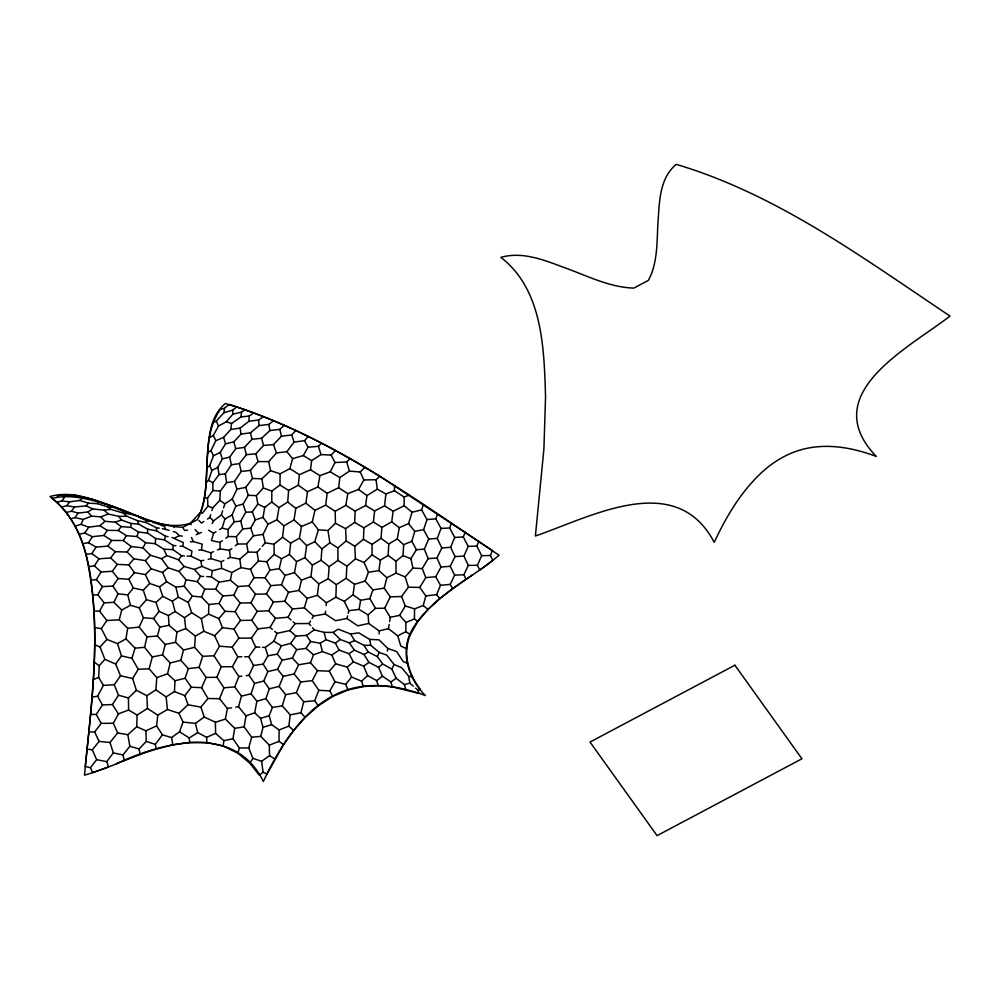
<?xml version="1.0" encoding="UTF-8"?>
<svg xmlns="http://www.w3.org/2000/svg" width="1000" height="1000" viewBox="0 0 1000 1000"><rect width="100%" height="100%" fill="white"/><g stroke="black" fill="none" stroke-linecap="round" stroke-linejoin="round"><path stroke-width="1.5" d="M262.188 546.362L265.262 542.825L263.062 534.4L268.05 524.188L263.05 517.362L264.725 507.375L271.762 502.025L271.8 491.087L279.988 485.05L280.125 473.812L289.862 468.625L292.575 458.663L286.9 451.65L276.475 452.962L268.725 461.6L258.025 461.613L250.4 470.363L241.2 471.5L234.462 481.438L226.6 482.638L220.338 491.062L219.85 500.288L212.738 507.863L211.912 510.6M326.138 605.6L326.413 602.8L335.875 597.238L336.312 584.663L346.163 578.275L346.875 566.163L355.425 558.913L364.075 562.438L372.038 554.812L372.062 544.4L381.012 538.325L381.925 527.4L391.712 521.838L393.125 511.275L404.15 505.737L404.15 497.075L394.462 490.737L385.9 493.95L377.312 489.162L376.025 479.712L379.8 476.25L492.375 550.525L490.412 555.487L492.812 560.337L479.7 570.037L477.425 565.3L481.662 555.688L476.838 546.075L478.825 541.2M379.8 476.25C332.463 447.025 282.325 421.4 229.275 404.438L224.475 408.188L220.125 409.613C199.587 440.075 212.638 479.288 200.4 512.438L190.225 523.4C161.912 531.65 135.338 513.125 109.062 505.087C90.538 499.775 71.275 493.575 52.125 498.4C69.625 512.413 80.588 532.888 85.887 554.425L91.788 553.587L98.987 558.812L110.7 557.962L117.35 564.375L128.775 564.913L134.45 572.612L145.363 574.612L149.662 583.45L159.55 586.838L162.725 596.325L172.375 601.225L175.087 611.5L184.513 617.762L185.738 628.538L195.375 636.087L194.562 647.312L202.638 656.3L214 655.788L221.238 666.712L232.375 666.737L238.863 676.488L234.75 686.938L241.475 696.125L238.525 706.712L245.963 715.9L244.15 726.875L251.688 737.237L260.738 736.375L269.275 745.125L269.575 755.588L261.637 761.3L263.075 772.262L267.025 773.988L283.625 744.538L279.025 741.388L279.113 729.938L271.613 724.638L269.212 715.675L272.362 707.45L265.912 698.612L269.325 688.787L263.738 681.038L267.838 671.587L277.525 669.287L282.125 660.163L292.35 658.062L296.688 649.65L306 648.35L310.637 641.525L320.288 643.275L325.975 639.675L335.387 643.112L339.1 650.138L349.025 653.675L353.363 661.85L363.675 666.15L367.587 675.537L376.737 680.625L378.237 685.662L392.375 686.85L418.925 693.425L417.9 690.138L415.6 688.138M379.125 633.888L379.15 630.913L368.713 623.462L357.8 625.837L346.938 618.488L335.562 620.712L325.325 613.975L313.575 616.062L312.05 618.55M417.9 690.138L420.613 689.575C408.263 674.338 402.375 653.25 410.312 634.612L405.812 631.638L405.887 622.463L399.688 615.35L390.288 617.3L389.6 621.562M410.312 634.612L417.85 621.425L414.425 618.95L414.562 608.888L423.237 605.5L425.838 595.938L419.762 587.438L408.438 587.188L401.525 596.538L390.312 596.838L384.175 588.212L386.875 577.737L396.062 573.138L405.175 576.9L408.438 587.188M146.875 695.713L136.375 690.325L132.65 678.575L138.25 669.287L149.137 668.8L156.762 677.613L155.9 689.837L146.875 695.713L147.438 708.438L137.1 715.075L136.75 726.737L127.837 734.688L117.638 732.962L110 742.487L113.312 752.875L106.788 761.663L108.588 766.888L92.625 772.6L90.412 767.663L85.237 766.475C92.438 696.25 102.05 624.15 85.887 554.425M175.912 545.712L173.162 545.462L164.462 539.888L155.625 538.525L147.575 533.112L147.65 529.163L138.713 524.163L131.012 523.438L121.5 520.037L118.713 516.375L108.275 514L104.025 510.175L92.837 508.913L86.062 505.85L74.538 507.025L66.825 505.7L61.337 507.088M394.462 490.737L394.562 485.613M207.688 452.775L211.012 450.562L215.787 440.7L223.588 437.4L230.837 429.462L240.087 428.1L249.037 421.225L249.15 416.037L254 412.887M82.662 543.663L88.5 542.7L96.05 547.125L107.812 546.087L115.262 551.7L127.1 552.013L133.95 558.812L145.45 560.662L151.188 568.763L162.562 572.463L166.625 581.7L175.8 587.112L178.375 597.15L188.238 602.413L191.663 612.737L201.337 618.713L208.575 614.113L208.8 604.562L201.612 597.075L192.3 596.062L184.163 586.2L186.012 579.738L178.888 571.4L168.088 567.788L161.637 558.675L150.375 555.25L143.025 547.913L131.25 546.525L123.3 540.55L111.688 540.425L103.812 535.45L92.387 536.688L84.725 533.05L79.05 534.25M355.425 558.913L354.787 546.213L363.462 539.338L363.875 527.837L373.387 521.987L374.625 510.962L384.562 505.825L385.9 493.95M147.575 533.112L138.488 532.038L130.863 527.362L131.012 523.438M92.3 697.025L97.613 696.225L103.4 685.35L98.663 677.412L99.188 665.763L104.85 659.312L100.087 646.963L94.625 644.712M326.413 602.8L317.387 595.337L318.775 583.888L328.225 578.763L329.15 566.638L337.95 560.413L337.863 547.925L346.15 540.975L345.6 528.65L354.65 522.4L355.138 511.087L365.6 505.5L366.95 495.575L377.312 489.162M167.45 709.5L178.95 713.3L183.025 722.075L179.562 731.737L171.588 737.588L162.4 734.825L156.625 725.888L157.787 715.175L167.45 709.5L166.125 696.875L174.438 691.575L174.988 680.763L167.55 673.838L170.175 662.962L162.575 654.887L165.25 644.488L157.413 636.05L146.988 636.8L139.188 627.112L127.688 628.288L119.237 619.812L106.825 620.5L101.35 628.625L106.938 639.412L117.5 643.612L121.463 655.888L115.662 664.038L120.512 675.738L132.65 678.575M386.875 577.737L378.938 570.588L380.325 560.163L388.137 555.425L388.787 543.975L397.25 538.888L399.275 527.663L408.587 523.6L412.062 512.225L421.6 509.888L423.4 504.575M396.062 573.138L395.925 561.225L402.987 555.6L403.663 544.7L397.25 538.888M184.363 555.9L181.65 555.725L172.887 549.612L173.162 545.462M329.15 566.638L321.1 560.262L321.875 548.913L314.788 541.725L318.387 529.85L312.288 521.95L314.913 510.325L325.688 505.175L327.163 493.288L338.638 487.7L339.812 477.6L349.425 471.1L360.225 472L364.913 467.163M172.887 549.612L163.775 549.2L155.225 543.688L155.625 538.525M268.05 524.188L276.975 519.775L279 507.6L287.688 502.038L288.637 490.438L298.3 485.225L299.4 474.663L310.5 469.75L319.887 475.6L330.288 471.812L335 462.512L331.125 455.075L320.988 454.588L311.675 460.625L310.5 469.75M325.325 613.975L325.6 611.188M317.387 595.337L307.125 598.325L299.05 590.425L301.488 580.15L294.475 572.65L296.55 561.613L289.438 554.462L290.637 543.088L299.413 538.2L301.475 526.438L312.288 521.95M265.262 542.825L273.962 544.225L282.55 537.238L283.863 525.875L294.012 519.95L295.825 508.288L305.9 503.15L307.45 491.688L317.925 486.975L319.887 475.6M263.075 772.262L259.25 775.163L249.838 763.2L237.812 753.162L223.2 746.062L223.837 740.638L215.6 733.363L215.4 722.237L204.225 717.025L200.888 707.15L207.975 698.5L219.525 698.7L227.4 708.475L225.413 719.087L234.737 728.312L244.15 726.875M230.837 429.462L231.55 423.5L240.912 416.95L249.15 416.037M198.775 550.2L201.488 549.85L202.188 544.1L193.263 541.587L190.438 541.875M240.912 416.95L241.5 412.125L245.375 409.462M283.625 744.538L293.675 730.525L288.85 726.137L290.212 714.837L282.275 705.888L272.362 707.45M318.775 583.888L310.95 576.6L312.35 565.112L304.962 557.638L306.625 545.6L299.413 538.2M212.613 422.987L216.3 421.075L223.912 412.762L224.475 408.188M194.562 647.312L183.525 650.013L175.538 642.288L176.938 632.038L169.05 625.3L168.425 615.55L159.025 611.35L156.037 602.425L146.475 599.688L143.275 590.212L133.363 588.038L128.837 579.275L118.112 578.5L112.3 571.3L101.075 571.95L94.425 565.875L88.65 566.625M335.875 597.238L344.312 601.337L353.05 594.763L354.475 584.288L346.163 578.275M387.337 651.1L387.738 648.425L379.075 639.837L369.675 639.412L358.85 632.863L350.575 633.962L338.162 629.175L333.162 632.4L324.062 632.362L314.262 629.85L312.5 627.737M203.762 560.25L200.85 560.9L191.125 556.312L191.975 551.1L182.787 546.362L183.375 542.6L172.062 537.5M406.587 648.787L400.788 646L397.788 635.887L388.462 628.663L389.15 624.4M117.5 643.612L125.962 638.837L127.688 628.288M368.713 623.462L368.113 614.875L359.087 609.438L360.613 600.312L353.05 594.763M237.812 753.162L239.425 748L232.95 738.737L234.737 728.312M325.688 505.175L335.175 511.287L345.838 505.337L347.825 493.65L358.488 489.462L363.888 479.975L360.225 472M174.075 527.413L174.275 526.287M250.487 569.325L254.025 577.688L248.863 585.763L237.963 586.525L230.413 580.25L219.05 582.15L211.312 576.8L212.438 570.737L221.612 568.362L231.85 572.525L240.912 567.638L250.487 569.325L258.425 561.025L266.812 561.712L274.175 554.362L273.962 544.225M230.413 580.25L231.85 572.525M260.738 736.375L263 727.337L260.6 718.363L254.7 712.788L256.85 701.263L251.062 693.787L254.537 683.4L249.05 675.288L253.55 665.462L248.775 656.737L244.65 656.762M149.137 668.8L152.325 656.963L144.575 647.312L146.988 636.8M299.05 590.425L288.512 592.263L281.512 584.738L285.038 575.388L279.225 568.65L281.562 558.75L289.438 554.462M346.938 618.488L347.562 615.887M348.188 613.275L348.812 610.675L344.312 601.337M293.675 730.525L305.2 717.4L300.925 712.763L303.712 701.775L296.35 692.663L300.712 681.988L312.225 680.662L317.488 670.65L329.3 671.188L335.625 663.8L331.825 655.013L322.425 651.6L313.525 654.762L310.487 662.775L298.625 664.775L294.113 673.975L283.238 676.375L279.125 686.425L269.325 688.787M119.237 619.812L121.75 610.013L130.438 605.25L139.275 607.863L143.412 617.788L139.188 627.112M219.525 698.7L223.938 687.763L216.912 677.288L206.137 677.412L199.088 667.35L188.325 668.637L180.837 660.288L183.525 650.013M164.462 539.888L165.425 536.213L156.662 530.887L147.65 529.163M157.413 636.05L159.812 627.112L153.613 618.538L143.412 617.788M261.637 761.3L252.9 758.325L248.738 747.95L251.688 737.237M313.575 616.062L304.387 607.875L307.125 598.325M405.175 576.9L412.95 568.088L410.887 558.688L416.4 549.7L411.838 541.25L414.75 531.375L408.587 523.6M207.488 519.038L209.875 517.438L210.688 514.7M282.275 705.888L285.637 694.688L279.125 686.425M216.025 531.763L213.612 533.25L211.4 540.588L219.975 542.388L222.312 540.712M138.25 669.287L131.912 658.3L135.05 648.175L125.962 638.837M219.662 529.55L222.087 528.062L224.925 518.987L232.087 514.9L235.925 506.012L232.225 499.025L236.95 489.175L234.462 481.438M212.125 523.587L213.525 520.938L221.375 514.888L222.675 510.737M223.538 507.975L224.838 503.825L232.225 499.025M199.088 667.35L202.638 656.3M419.762 587.438L425.775 577.612L422.238 568.562L428.15 558.65L424.375 549.188L428.675 539.025L423.612 529.65L426.987 519.525L421.6 509.888M207.975 698.5L201.612 687.675L191.337 687.225L185.113 678.238L188.325 668.637M425.775 577.612L435.7 576.788L441 567.062L437 557.975L441.812 547.913L437.262 538.425L441.037 528.413L435.825 518.888L437.5 513.925M206.025 482.85L208.575 480.3L211.875 470.538L209.713 465.562L213.438 455.838L220.188 452.4L225.562 443.825L233.8 441.863L241.062 434.075L250.5 432.8L259.075 425.6L268.85 424.412L273.337 420.863M155.225 543.688L145.625 542.75L136.938 536.512L138.488 532.038M390.288 617.3L384.688 608.2L375.487 608.325L369.85 598.612L372.925 589.862L365.112 581.087L368.438 572.275L364.075 562.438M417.85 621.425L428.025 609.487L439.862 598.675L452.7 588.7L450.2 584.412L454.613 575.138L450.213 566.263L455.012 556.575L450.625 547.312L454.7 537.413L449.663 528L451.425 523.062M56.575 502.413L61.725 500.925L69.562 501.825L79.75 500.462L88.537 503.162L97.625 503.688L107.35 506.775L110.875 509.387L123.312 513.1L126.9 516.263L137.387 520.638L145.988 522.475L146.637 520.75L149.488 521.525M452.7 588.7L466.1 579.275L463.85 574.738L468.363 565.388L463.938 556.1L468.175 546.4L463.325 536.987L465.188 532.075M201.612 597.075L204.737 589.15L197.262 581.675L186.012 579.738M305.2 717.4L318.312 705.763L314.662 700.75L318.812 690.312L312.225 680.662M262.525 647.312L265.25 647.425L273.888 641.188L277.05 633.362L289.75 630.575L295.2 623.612L309 623.513L310.75 625.625M216.912 677.288L221.238 666.712M425.838 595.938L436.637 594.612L440.5 585.275L435.7 576.788M248.863 585.763L255.463 594.212L266.438 593.987L273.375 602.038L284.775 601.25L288.512 592.263M75.075 526.025L81.1 524.35L83.188 519.45L91.55 516.1L100.763 516.888L108.275 514M405.875 689.575L404.312 684.587L396.188 678.25L391.825 669.125L382.688 663.975L377.362 656.587L379.162 652.387L370.775 645.263L369.675 639.412M201.612 687.675L206.137 677.412M92.65 595.075L97.788 594.725L104.175 602.837L113.925 602.337L118.038 593.775L112.95 586.125L102.45 586.587L96.4 579.612L90.925 580.225M204.737 589.15L215.662 589.15L222.875 595.925L233.812 595.188L237.963 586.525M391.825 669.125L394.062 664.45L386.737 655.113L379.162 652.387M215.662 589.15L219.05 582.15M384.688 608.2L390.312 596.838M143.025 547.913L145.625 542.75M208.8 604.562L219.112 603.413L222.875 595.925M253.55 665.462L263.137 664.112L267.925 655.788L277.225 654.137L281.388 645.825L290.625 643.45L295.812 636.038L306.525 635.413L314.262 629.85M266.438 593.987L270.85 585.662L281.512 584.738M233.812 595.188L240.15 603.013L250.912 602.8L255.463 594.212M250.912 602.8L257.2 611.325L268.7 610.788L273.375 602.038M117.638 732.962L113.375 723.238L118.4 713.9L128.613 710L137.1 715.075M211.875 470.538L217.775 467.312L222.35 458.9L220.188 452.4M232.375 666.737L237.775 656.812L232.15 647.188L219.513 646.188L214.638 635.725L203.825 631.275L195.375 636.087M93.825 610.962L99.575 611.2L104.175 602.837M209.262 437.775L213.325 435.412L218.487 426.075L226.287 421.788L232.875 414.188L241.5 412.125M227.725 558.612L230.35 557.35L239.838 559.075L248.088 552.013L246.663 543.975L253.463 535.812L250.712 528.112L255.312 519.875L263.05 517.362M268.7 610.788L275.475 618.288L287.975 617.25L292.587 608.962L304.387 607.875M235.263 545.8L237.562 544L236.375 536.7L242.725 528.962L240.738 521.075L245.725 512.263L243.113 504.113L248.25 495.3L245.787 487.337L252.5 478.475L250.4 470.363M292.575 458.663L303.275 455.562L308.038 447.2L318.463 446.35L321.525 443.1M97.788 594.725L102.45 586.587M378.237 685.662L363.387 686.538L348.062 689.975L332.775 696.4L329.787 690.875L335.012 681.762L329.3 671.188M272.35 629.412L270 627.438L257.85 628.888L251.838 620.275L240.55 620.425L235.162 611.688L240.15 603.013M214 655.788L219.513 646.188M197.262 581.675L200.463 576.325L203.562 576.462M270 627.438L275.475 618.288M399.688 615.35L405.312 605.95L401.525 596.538M251.838 620.275L257.2 611.325M96.4 579.612L101.075 571.95M309 623.513L310.525 621.025M249.838 763.2L252.9 758.325M254.025 577.688L265.038 577.812L269.887 570.15L279.225 568.65M123.3 540.55L126.388 535.7L136.938 536.512M188.238 602.413L192.3 596.062M94.425 565.875L98.987 558.812M88.5 542.7L92.387 536.688M90.625 714.438L96.25 714.45L102.438 704.95L112.438 704.55L118.462 695.238L114.262 684.762L120.512 675.738M91.788 553.587L96.05 547.125M70.788 518.8L75 517.587L78.012 513.05L87.85 511.95L92.837 508.913M226.6 482.638L225.375 473.85L231.4 464.775L229.675 457.113L235.75 448.638L244.488 447.362L251.975 439.3L261.588 438.25L269.887 430.55L279.825 429.35L284.125 425.475M97.625 503.688L98.513 502.362M112.95 586.125L118.112 578.5M103.812 535.45L107.287 530.363L118.263 530.487L126.388 535.7M107.812 546.087L111.688 540.425M84.725 533.05L88.775 527.175L99.925 525.725L104.938 521.35L115.225 522.112L121.5 520.037M232.15 647.188L238.863 638.175L251.4 638.075L257.85 628.888M66.825 505.7L69.562 501.825M245.725 512.263L252.3 511.925L257.812 504.087L256.388 495.625L263.337 487.975L261.925 478.787L270.525 470.662L268.725 461.6M248.775 656.737L255.688 647.025L259.788 647.188M200.4 512.438L202.45 513.2L207.887 506.112L207.55 498L212.9 490.513L212.85 482.825L219.062 474.588L225.375 473.85M110.7 557.962L115.262 551.7M112.3 571.3L117.35 564.375M66.175 512.513L71.463 511.188L74.538 507.025M466.1 579.275L486.5 565.425L499.113 555.237C412.512 497.388 326.4 433.562 225.362 403.525C208.688 417.375 208.612 440.412 207.175 460.288C205.863 480.25 207.25 501.362 197.488 519.55L182.975 527.25C159.7 526.575 138.512 516.062 117.1 508.075C95.738 500.4 73.012 489.963 50 496.538C78.338 517.638 88.4 553.812 91.925 587.362C99.375 650.037 90.463 712.812 84.5 775.163C109.025 768.213 131.775 756.325 156.225 749.125L155.35 744.362L162.4 734.825M214.638 635.725L222.438 627.675L234.025 629.138L240.55 620.425M286.9 451.65L294.1 442.062L304.525 440.712L308.225 436.488M153.613 618.538L159.025 611.35M118.263 530.487L121.188 526.613L130.863 527.362M127.1 552.013L131.25 546.525M88.7 731.775L94.637 732.038L101.225 723.388L113.375 723.238M200.888 707.15L188.012 704.737L184.825 695.638L191.337 687.225M163.775 549.2L166.825 555.588L178.512 559.763L181.65 555.725M90.412 767.663L96.638 759.688L92.287 749.825L86.85 749.112M231.4 464.775L239.363 463.612L246.375 454.675L255.837 453.8L263.562 445.45L273.488 444.613L281.45 436.225L291.625 434.975L295.738 430.637M61.725 500.925L64.538 497.388M124.288 760.575L122.963 754.938L129.85 746.275L127.837 734.688M225.825 538.2L228.162 536.525L228.062 529.55L234.288 521.825L240.738 521.075M348.062 689.975L345.688 684.338L351.6 677.05L347.262 667.087L335.625 663.8M92.287 749.825L99.138 741.413L110 742.487M130.438 605.25L127.737 594.9L133.363 588.038M128.837 579.275L134.45 572.612M128.775 564.913L133.95 558.812M222.438 627.675L218.863 618.625L225.062 611.35L235.162 611.688M258.425 561.025L257.075 552.263L260.15 548.725M57.2 496.925L58.663 495.25L75.938 495.487L92.788 499.55L109.062 505.087M139.275 607.863L146.475 599.688M100.087 646.963L106.938 639.412M145.45 560.662L150.375 555.25M86.062 505.85L88.537 503.162M143.275 590.212L149.662 583.45M140.1 754.513L139.1 748.925L146.263 741.4L145.925 730.8L136.75 726.737M331.125 455.075L335.55 450.462M335 462.512L346.725 461.987L350.087 458.525M145.363 574.612L151.188 568.763M128.613 710L128.438 697.962L136.375 690.325M318.387 529.85L327.987 530.487L335.45 523.288L335.175 511.287M363.387 686.538L361.613 681.2L367.587 675.537M178.95 713.3L188.012 704.737M178.888 571.4L184.125 566.462L194.45 569.45L200.463 576.325M156.037 602.425L162.725 596.325M152.35 522.3L156.625 523.462L157.325 522.825M368.113 614.875L375.487 608.325M79.75 500.462L81.988 498.488M347.262 667.087L353.363 661.85M162.562 572.463L168.088 567.788M333.162 632.4L340.238 639.475L349.325 642.913L354.4 650.1L363.988 654.488L368.925 662.362L378.537 667.325L382.688 663.975M223.912 412.762L232.688 410.15L237.2 406.6M206.838 467.812L209.713 465.562M217.463 549.987L220.113 548.862L229.488 550.312L231.8 548.513M376.737 680.625L382.438 676.2L390.962 681.975L392.375 686.85M321.875 548.913L329.85 542.8L327.987 530.487M335.387 643.112L340.238 639.475M159.55 586.838L166.625 581.7M183.025 722.075L195.425 723.388L204.225 717.025M363.675 666.15L368.925 662.362M390.962 681.975L396.188 678.25M249.037 421.225L258.6 420L263.288 416.688M184.513 617.762L191.663 612.737M172.375 601.225L178.375 597.15M472.9 574.65C450.875 589.575 427.825 604.825 413.275 627.7C399.125 649.887 407.812 678.088 425.35 695.575C403.288 687.337 379.2 682.6 355.8 687.55A76.225 54.5 -42.8 0 0 311.363 711.125C290.225 730.588 275.387 755.675 263.337 781.513C234.9 722.812 163.025 741.975 116.438 763.737M331.825 655.013L339.1 650.138M203.9 521.438L201.513 523.025L198.925 520.525M349.025 653.675L354.4 650.1M318.312 705.763L332.775 696.4M223.2 746.062L206.8 742.55L189.737 742.425L189.25 737.987L197.662 732.588L206.675 737.337L215.6 733.363M74.625 496.312L75.938 495.487M168.425 615.55L175.087 611.5M196.2 534.7L201.425 532.413M161.637 558.675L166.825 555.588M363.988 654.488L368.275 652.05L377.362 656.587M312.35 565.112L321.1 560.262M397.788 635.887L405.812 631.638M174.725 538.025L179.375 535.675L182.413 536.138M208.137 559.288L211.05 558.65L221.188 561.737L223.8 560.487M306.625 545.6L314.788 541.725M296.55 561.613L304.962 557.638M145.925 730.8L156.625 725.888M349.325 642.913L354.663 640.612L364.025 645.375L370.775 645.263M201.488 549.85L210.837 552.812L213.487 551.675M403.663 544.7L411.838 541.25M194.45 569.45L201.812 566.375L212.438 570.737M93.513 679.562L98.663 677.412M405.887 622.463L414.425 618.95M404.15 497.075L409.1 495.1M176.938 632.038L185.738 628.538M279.113 729.938L288.85 726.137M269.275 745.125L279.025 741.388M301.488 580.15L310.95 576.6M245.963 715.9L254.7 712.788M156.762 677.613L167.55 673.838M215.4 722.237L225.413 719.087M260.6 718.363L269.212 715.675M263 727.337L271.613 724.638M354.475 584.288L365.112 581.087M285.038 575.388L294.475 572.65M256.85 701.263L265.912 698.612M91.662 499.862L92.788 499.55M235.925 506.012L243.113 504.113M404.312 684.587L409.837 683.15L413.3 686.15M254.537 683.4L263.738 681.038M156.225 749.125L172.775 744.887L189.737 742.425M170.175 662.962L180.837 660.288M174.988 680.763L185.113 678.238M222.35 458.9L229.675 457.113M241.475 696.125L251.062 693.787M379.15 630.913L388.462 628.663M165.25 644.488L175.538 642.288M223.837 740.638L232.95 738.737M236.95 489.175L245.787 487.337M152.325 656.963L162.575 654.887M159.812 627.112L169.05 625.3M414.75 531.375L423.612 529.65M290.212 714.837L300.925 712.763M285.637 694.688L296.35 692.663M360.613 600.312L369.85 598.612M368.438 572.275L378.938 570.588M227.4 708.475L231.575 707.812M235.75 707.15L238.525 706.712M372.925 589.862L384.175 588.212M253.463 535.812L263.062 534.4M348.812 610.675L359.087 609.438M238.863 676.488L241.775 676.15M246.137 675.638L249.05 675.288M104.025 510.175L110.875 509.387M175.8 587.112L184.163 586.2M242.725 528.962L250.712 528.112M303.712 701.775L314.662 700.75M135.05 648.175L144.575 647.312M440.5 585.275L450.2 584.412M441 567.062L450.213 566.263M187.6 530.212L184.587 530.462L183.125 528.075M428.15 558.65L437 557.975M223.938 687.763L234.75 686.938M426.987 519.525L435.825 518.888M428.675 539.025L437.262 538.425M441.812 547.913L450.625 547.312M416.4 549.7L424.375 549.188M455.012 556.575L463.938 556.1M103.4 685.35L114.262 684.762M454.7 537.413L463.325 536.987M441.037 528.413L449.663 528M454.613 575.138L463.85 574.738M468.175 546.4L476.838 546.075M363.888 479.975L376.025 479.712M481.662 555.688L490.412 555.487M118.713 516.375L126.9 516.263M468.363 565.388L477.425 565.3M237.775 656.812L241.9 656.775M239.425 748L248.738 747.95M237.562 544L246.663 543.975M228.162 536.525L236.375 536.7M107.737 504.888L129.1 513.75L141.037 517.312M248.088 552.013L257.075 552.263M252.5 478.475L261.925 478.787M248.25 495.3L256.388 495.625M206.663 576.6L211.312 576.8M204.425 497.85L207.55 498M412.95 568.088L422.238 568.562M318.812 690.312L329.787 690.875M187.075 556.062L191.125 556.312M212.9 490.513L220.338 491.062M180.037 546.1L182.787 546.362M107.35 506.775L113.6 507.438M123.312 513.1L129.1 513.75M118.038 593.775L127.737 594.9M94.462 627.6L101.35 628.625M145.988 522.475L156.325 527.712L159.288 528.175M162.237 528.638L169.2 530.312M165.425 536.213L168.088 536.725M96.638 759.688L106.788 761.663M394.062 664.45L401.662 667.725L408.663 676.175L412.413 676.963M113.312 752.875L122.963 754.938M122.912 510.712L125.062 511.188M75 517.587L83.188 519.45M121.463 655.888L131.912 658.3M335.012 681.762L345.688 684.338M222.087 528.062L228.062 529.55M118.462 695.238L128.438 697.962M71.463 511.188L78.012 513.05M129.85 746.275L139.1 748.925M173.225 531.525L175.9 532.337L179.375 535.675M405.312 605.95L414.562 608.888M226.287 421.788L231.55 423.5M146.263 741.4L155.35 744.362M270.525 470.662L280.125 473.812M387.738 648.425L396.625 651.575L403.212 661.55L407.4 663.2M207.887 506.112L212.738 507.863M263.337 487.975L271.8 491.087M81.1 524.35L88.775 527.175M156.625 523.462L164.825 526.575L165.188 529.1M402.987 555.6L410.887 558.688M174.438 691.575L184.825 695.638M351.6 677.05L361.613 681.2M104.85 659.312L115.662 664.038M208.575 614.113L218.863 618.625M139.25 517.275L146.637 520.75M257.812 504.087L264.725 507.375M335.45 523.288L345.6 528.65M363.462 539.338L372.062 544.4M208.575 480.3L212.85 482.825M354.65 522.4L363.875 527.837M274.175 554.362L281.562 558.75M303.275 455.562L311.675 460.625M365.6 505.5L374.625 510.962M208.6 530.212L213.612 533.25M330.288 471.812L339.812 477.6M346.15 540.975L354.787 546.213M345.838 505.337L355.138 511.087M273.888 641.188L281.388 645.825M279.988 485.05L288.637 490.438M99.925 525.725L107.287 530.363M289.862 468.625L299.4 474.663M384.562 505.825L393.125 511.275M373.387 521.987L381.925 527.4M329.85 542.8L337.863 547.925M337.95 560.413L346.875 566.163M372.038 554.812L380.325 560.163M179.562 731.737L189.25 737.987M338.638 487.7L347.825 493.65M147.438 708.438L157.787 715.175M269.575 755.588L274.837 759.087M317.925 486.975L327.163 493.288M155.9 689.837L166.125 696.875M298.3 485.225L307.45 491.688M219.85 500.288L224.838 503.825M358.488 489.462L366.95 495.575M282.55 537.238L290.637 543.088M381.012 538.325L388.787 543.975M328.225 578.763L336.312 584.663M388.137 555.425L395.925 561.225M94.288 662.087L99.188 665.763M115.225 522.112L121.188 526.613M271.762 502.025L279 507.6M391.712 521.838L399.275 527.663M287.688 502.038L295.825 508.288M305.9 503.15L314.913 510.325M404.15 505.737L412.062 512.225M423.237 605.5L428.025 609.487M274.7 631.388L277.05 633.362M306 648.35L313.525 654.762M294.012 519.95L301.475 526.438M287.975 617.25L291.062 619.975M293.137 621.8L295.2 623.612M276.975 519.775L283.863 525.875M289.75 630.575L295.812 636.038M209.875 517.438L213.525 520.938M113.925 602.337L121.75 610.013M284.775 601.25L292.587 608.962M290.625 643.45L296.688 649.65M292.35 658.062L298.625 664.775M100.763 516.888L104.938 521.35M195.113 529.6L198.55 533.288M87.85 511.95L91.55 516.1M310.487 662.775L317.488 670.65M221.375 514.888L224.925 518.987M178.512 559.763L184.125 566.462M294.113 673.975L300.712 681.988M277.225 654.137L282.125 660.163M277.525 669.287L283.238 676.375M436.637 594.612L439.862 598.675M99.575 611.2L106.825 620.5M219.112 603.413L225.062 611.35M265.038 577.812L270.85 585.662M306.525 635.413L310.637 641.525M190.225 523.4L191.075 524.712M364.025 645.375L368.275 652.05M112.438 704.55L118.4 713.9M263.137 664.112L267.838 671.587M350.575 633.962L354.663 640.612M96.25 714.45L101.225 723.388M97.613 696.225L102.438 704.95M304.525 440.712L308.038 447.2M234.025 629.138L238.863 638.175M251.4 638.075L255.688 647.025M94.637 732.038L99.138 741.413M213.325 435.412L215.787 440.7M211.012 450.562L213.438 455.838M378.537 667.325L382.438 676.2M216.3 421.075L218.487 426.075M191.513 537.5L193.263 541.587M252.3 511.925L255.312 519.875M137.387 520.638L138.713 524.163M266.812 561.712L269.887 570.15M273.488 444.613L276.475 452.962M291.625 434.975L294.1 442.062M232.087 514.9L234.288 521.825M265.25 647.425L267.925 655.788M318.463 446.35L320.988 454.588M223.588 437.4L225.562 443.825M346.725 461.987L349.425 471.1M233.8 441.863L235.75 448.638M255.837 453.8L258.025 461.613M261.588 438.25L263.562 445.45M324.062 632.362L325.975 639.675M244.488 447.362L246.375 454.675M320.288 643.275L322.425 651.6M195.425 723.388L197.662 732.588M279.825 429.35L281.45 436.225M239.363 463.612L241.2 471.5M250.5 432.8L251.975 439.3M201.337 618.713L203.825 631.275M217.775 467.312L219.062 474.588M200.85 560.9L201.812 566.375M408.663 676.175L409.837 683.15M268.85 424.412L269.887 430.55M240.087 428.1L241.062 434.075M171.588 737.588L172.775 744.887M239.838 559.075L240.912 567.638M229.488 550.312L230.35 557.35M156.325 527.712L156.662 530.887M258.6 420L259.075 425.6M221.188 561.737L221.612 568.362M232.688 410.15L232.875 414.188M210.837 552.812L211.05 558.65M206.675 737.337L206.8 742.55M219.975 542.388L220.113 548.862M545.55 396.9L543.9 449.137L535.388 536C591.175 516.85 675.975 469.45 714.225 542.35C726.263 516.512 741.112 491.425 762.25 471.962A76.225 54.5 -42.8 0 1 806.688 448.387C830.088 443.438 854.163 448.175 876.237 456.413C816.663 394.15 907.913 348.587 950 316.075C863.388 258.225 777.288 194.4 676.237 164.363C659.575 178.225 659.488 201.25 658.062 221.125C656.737 241.088 658.138 262.213 648.375 280.387L633.85 288.087C610.575 287.413 589.4 276.9 567.975 268.913C546.625 261.238 523.888 250.8 500.887 257.375C542.837 289.825 544.087 348.537 545.55 396.9M734.9 665.212L590.025 742.05L657.062 835.638L801.938 758.787L734.9 665.212"/></g></svg>
